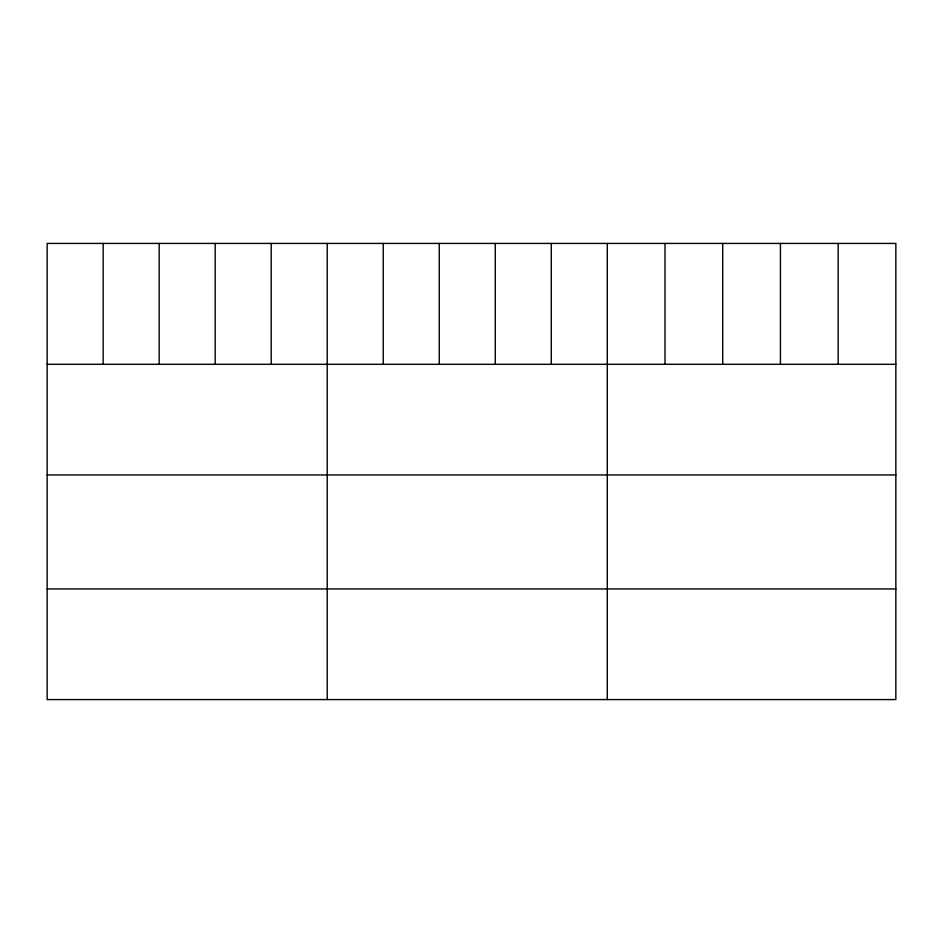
<?xml version="1.0" encoding="UTF-8"?>
<svg xmlns="http://www.w3.org/2000/svg" width="943" height="943" viewBox="0 0 943 943"><rect width="100%" height="100%" fill="white"/><g stroke="black" fill="none" stroke-linecap="round" stroke-linejoin="round"><path stroke-width="1.41" d="M895.85 364.304L895.85 699.576L47.15 699.576L47.15 243.424L895.85 243.424L895.85 364.304L47.15 364.304M47.15 474.942L895.85 474.942M47.15 588.939L895.85 588.939M838.138 243.424L838.138 364.304M780.427 243.424L780.427 364.304M722.715 243.424L722.715 364.304M665.004 243.424L665.004 364.304M607.292 243.424L607.292 699.576M551.278 243.424L551.278 364.304M495.264 243.424L495.264 364.304M439.249 243.424L439.249 364.304M383.235 243.424L383.235 364.304M327.221 243.424L327.221 699.576M271.207 243.424L271.207 364.304M215.193 243.424L215.193 364.304M159.178 243.424L159.178 364.304M103.164 243.424L103.164 364.304"/></g></svg>
